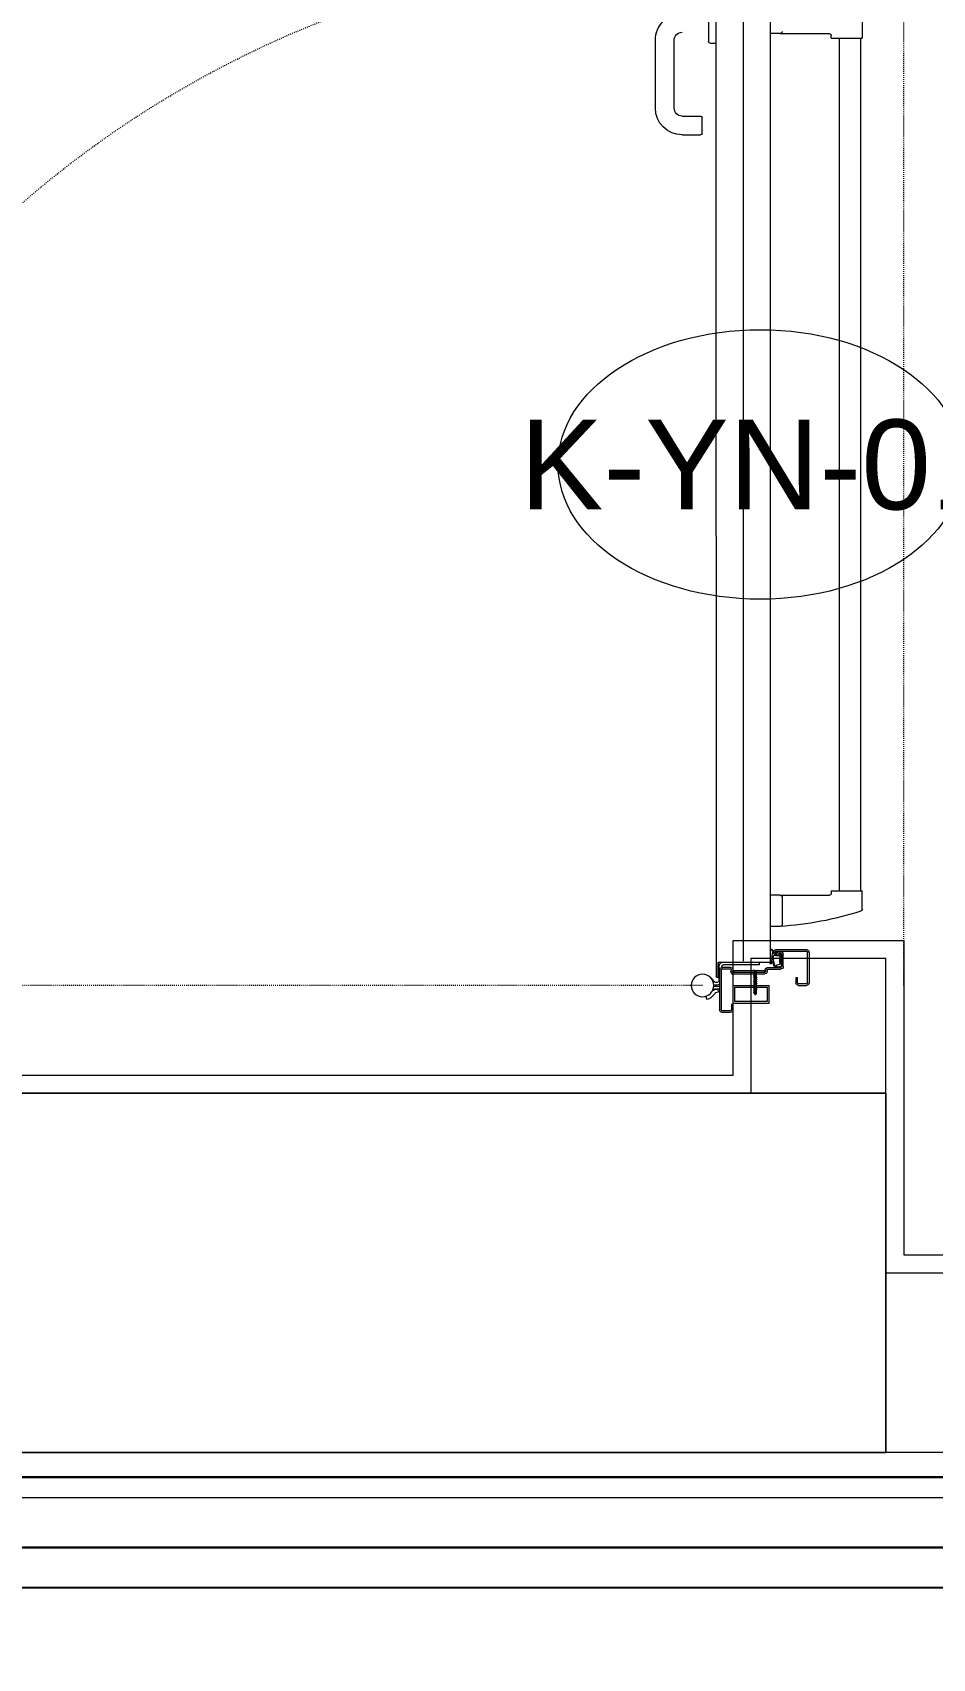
# Model space of a CAD drawing. Extents: x -3709 to 34975, y -230 to 8245.
# Drawn here: x 24300.9 to 24401, y 289.6 to 470.6 of the extents above; entities that cross this region are included whole.
import ezdxf
from ezdxf.enums import TextEntityAlignment as Align

# ---------------------------------------------------------------- set-up
doc = ezdxf.new("R2010")
doc.units = 0
doc.linetypes.add('DOT2', pattern=[0.125, 0, -0.125])
doc.layers.get('0').update_dxf_attribs({"color": 9, "lineweight": 9})
for name, color, linetype, lineweight in [('00', 9, 'Continuous', 9), ('01', 9, 'Continuous', 9), ('06D', 9, 'Continuous', 9), ('07', 9, 'Continuous', 9), ('10A', 9, 'Continuous', 9), ('14', 9, 'Continuous', 9), ('22', 8, 'Continuous', 9), ('33', 9, 'BATTING', 9)]:
    doc.layers.add(name, color=color, linetype=linetype, lineweight=lineweight)
doc.styles.add('Arial', font='arial.ttf', dxfattribs={"height": 2.5})
doc.linetypes.add('BATTING', pattern='A,0.0001,-0.1,[134,ltypeshp.shx,S=0.1,R=0,X=-0.1,Y=0],-0.2,[134,ltypeshp.shx,S=0.1,R=180,X=0.1,Y=0],-0.1', length=0.4001)

# ---------------------------------------------------------------- blocks, each defined once
blk = doc.blocks.new('p-yng-01')
at = {"ltscale": 2}
for p, q in [((10.49, 12.39), (12.53, 12.39)), ((12.53, 8.93), (12.53, 12.39)), ((12.53, 12.21), (107.47, 12.21)), ((109.51, 12.39), (107.47, 12.39)), ((107.47, 8.93), (107.47, 12.39)), ((12.53, 9.87), (107.47, 9.87)), ((12.04, 3.24), (12.04, 8.69)), ((12.53, 8.93), (12.28, 8.93)), ((107.47, 8.93), (107.72, 8.93)), ((107.96, 3.24), (107.96, 8.69)), ((8.57, 3.24), (8.57, 2.19)), ((8.82, 3.49), (11.79, 3.49)), ((12.04, 3.24), (12.04, 2.19)), ((107.96, 3.24), (107.96, 2.19)), ((106.87, -3.86), (106.87, -4.46)), ((107.12, -4.7), (111.21, -4.7)), ((96.69, -7.65), (96.69, -5.6)), ((96.84, -5.45), (98.63, -5.45)), ((98.78, -7.65), (98.78, -5.6)), ((99.68, -8.55), (107.22, -8.55)), ((99.68, -10.64), (107.22, -10.64))]:
    blk.add_line(p, q, dxfattribs=at)
at = {"linetype": 'Continuous'}
for p, q in [((2, 5.3), (2, 6.17)), ((2.18, 6.17), (2.18, 5.3)), ((5.68, 6.48), (2.31, 6.48)), ((2.31, 6.3), (5.68, 6.3)), ((5.81, 2.77), (5.81, 6.17)), ((5.99, 2.77), (5.99, 6.17)), ((2.31, 5.17), (2.9, 5.17)), ((2.9, 4.99), (2.31, 4.99)), ((2.9, 4.99), (2.9, 5.17)), ((3.82, 1.85), (3.82, 3.29)), ((4, 1.85), (4, 3.29)), ((4.01, 2.75), (4.08, 2.85)), ((4.04, 3.31), (4.18, 3.39)), ((4.12, 3.59), (5.45, 3.59)), ((5.45, 3.41), (4.12, 3.41)), ((4.12, 2.8), (4.29, 2.91)), ((4.29, 2.92), (4.36, 3.22)), ((4.65, 2.36), (4.41, 2.2)), ((4.46, 2.12), (4.83, 2.36)), ((4.47, 3.41), (5.1, 3.41)), ((4.59, -3.61), (4.59, 2.09)), ((4.69, 2.19), (52, 2.19)), ((5.33, 2.76), (5.34, 3.2)), ((5.35, 3.4), (5.56, 3.32)), ((5.45, 3.23), (5.45, 3.23)), ((5.55, 3.27), (5.46, 3.27)), ((5.58, 3.24), (5.46, 2.85)), ((5.75, 3.19), (5.63, 2.79)), ((5.77, 2.42), (5.98, 2.25)), ((5.78, 2.53), (6.04, 2.33)), ((52, 2.19), (115.31, 2.19)), ((1, 0.54), (0.95, 0.49)), ((1, 0.54), (0.95, 0.49)), ((1, 0.44), (0.95, 0.49)), ((1, 0.44), (0.95, 0.49)), ((1.12, 0.58), (1, 0.54)), ((1.12, 0.58), (1, 0.54)), ((1, 0.44), (1.12, 0.4)), ((1, 0.44), (1.12, 0.4)), ((1.11, 0.4), (1.18, 0.4)), ((1.11, 0.4), (1.18, 0.4)), ((3.27, 0.58), (1.12, 0.58)), ((1.12, 0.58), (1.12, 0.4)), ((3.27, 0.58), (1.12, 0.58)), ((1.12, 0.58), (1.12, 0.4)), ((3.16, 0.4), (1.12, 0.4)), ((3.16, 0.4), (1.12, 0.4)), ((1.14, 0.33), (1.33, 0.66)), ((1.14, 0.33), (1.33, 0.66)), ((1.14, 0.33), (1.16, 0.4)), ((1.14, 0.33), (1.16, 0.4)), ((1.15, 0.32), (1.34, 0.65)), ((1.15, 0.32), (1.34, 0.65)), ((1.2, 0.4), (1.27, 0.4)), ((1.2, 0.4), (1.27, 0.4)), ((1.29, 0.58), (1.21, 0.58)), ((1.29, 0.58), (1.21, 0.58)), ((1.23, 0.33), (1.42, 0.66)), ((1.23, 0.33), (1.42, 0.66)), ((1.23, 0.33), (1.25, 0.4)), ((1.23, 0.33), (1.25, 0.4)), ((1.24, 0.32), (1.43, 0.65)), ((1.24, 0.32), (1.43, 0.65)), ((1.29, 0.4), (1.36, 0.4)), ((1.29, 0.4), (1.36, 0.4)), ((1.38, 0.58), (1.3, 0.58)), ((1.38, 0.58), (1.3, 0.58)), ((1.31, 0.58), (1.32, 0.61)), ((1.31, 0.58), (1.32, 0.61)), ((1.32, 0.33), (1.51, 0.66)), ((1.32, 0.33), (1.51, 0.66)), ((1.32, 0.33), (1.34, 0.4)), ((1.32, 0.33), (1.34, 0.4)), ((1.33, 0.32), (1.52, 0.65)), ((1.33, 0.32), (1.52, 0.65)), ((1.38, 0.4), (1.45, 0.4)), ((1.38, 0.4), (1.45, 0.4)), ((1.47, 0.58), (1.39, 0.58)), ((1.47, 0.58), (1.39, 0.58)), ((1.4, 0.58), (1.41, 0.61)), ((1.4, 0.58), (1.41, 0.61)), ((1.41, 0.33), (1.6, 0.66)), ((1.41, 0.33), (1.6, 0.66)), ((1.41, 0.33), (1.6, 0.66)), ((1.41, 0.33), (1.6, 0.66)), ((1.41, 0.33), (1.43, 0.4)), ((1.41, 0.33), (1.43, 0.4)), ((1.41, 0.33), (1.43, 0.4)), ((1.41, 0.33), (1.43, 0.4)), ((1.42, 0.32), (1.61, 0.65)), ((1.42, 0.32), (1.61, 0.65)), ((1.42, 0.32), (1.61, 0.65)), ((1.42, 0.32), (1.61, 0.65)), ((1.47, 0.4), (1.54, 0.4)), ((1.47, 0.4), (1.54, 0.4)), ((1.47, 0.4), (1.54, 0.4)), ((1.47, 0.4), (1.54, 0.4)), ((1.56, 0.58), (1.48, 0.58)), ((1.56, 0.58), (1.48, 0.58)), ((1.49, 0.58), (1.5, 0.61)), ((1.49, 0.58), (1.5, 0.61)), ((1.5, 0.33), (1.69, 0.66)), ((1.5, 0.33), (1.69, 0.66)), ((1.5, 0.33), (1.52, 0.4)), ((1.5, 0.33), (1.52, 0.4)), ((1.51, 0.32), (1.7, 0.65)), ((1.51, 0.32), (1.7, 0.65)), ((1.56, 0.4), (1.63, 0.4)), ((1.56, 0.4), (1.63, 0.4)), ((1.65, 0.58), (1.57, 0.58)), ((1.65, 0.58), (1.57, 0.58)), ((1.58, 0.58), (1.59, 0.61)), ((1.58, 0.58), (1.59, 0.61)), ((1.58, 0.58), (1.59, 0.61)), ((1.58, 0.58), (1.59, 0.61)), ((1.59, 0.33), (1.78, 0.66)), ((1.59, 0.33), (1.78, 0.66)), ((1.59, 0.33), (1.61, 0.4)), ((1.59, 0.33), (1.61, 0.4)), ((1.6, 0.32), (1.79, 0.65)), ((1.6, 0.32), (1.79, 0.65)), ((1.65, 0.4), (1.72, 0.4)), ((1.65, 0.4), (1.72, 0.4)), ((1.74, 0.58), (1.66, 0.58)), ((1.74, 0.58), (1.66, 0.58)), ((1.67, 0.58), (1.68, 0.61)), ((1.67, 0.58), (1.68, 0.61)), ((1.68, 0.33), (1.87, 0.66)), ((1.68, 0.33), (1.87, 0.66)), ((1.68, 0.33), (1.7, 0.4)), ((1.68, 0.33), (1.7, 0.4)), ((1.69, 0.32), (1.88, 0.65)), ((1.69, 0.32), (1.88, 0.65)), ((1.74, 0.4), (1.81, 0.4)), ((1.74, 0.4), (1.81, 0.4)), ((1.83, 0.58), (1.75, 0.58)), ((1.83, 0.58), (1.75, 0.58)), ((1.76, 0.58), (1.77, 0.61)), ((1.76, 0.58), (1.77, 0.61)), ((1.77, 0.33), (1.96, 0.66)), ((1.77, 0.33), (1.96, 0.66)), ((1.77, 0.33), (1.79, 0.4)), ((1.77, 0.33), (1.79, 0.4)), ((1.78, 0.32), (1.97, 0.65)), ((1.78, 0.32), (1.97, 0.65)), ((1.83, 0.4), (1.9, 0.4)), ((1.83, 0.4), (1.9, 0.4)), ((1.92, 0.58), (1.84, 0.58)), ((1.92, 0.58), (1.84, 0.58)), ((1.85, 0.58), (1.86, 0.61)), ((1.85, 0.58), (1.86, 0.61)), ((1.86, 0.33), (2.05, 0.66)), ((1.86, 0.33), (2.05, 0.66)), ((1.86, 0.33), (1.88, 0.4)), ((1.86, 0.33), (1.88, 0.4)), ((1.87, 0.32), (2.06, 0.65)), ((1.87, 0.32), (2.06, 0.65)), ((1.92, 0.4), (1.99, 0.4)), ((1.92, 0.4), (1.99, 0.4)), ((2.01, 0.58), (1.93, 0.58)), ((2.01, 0.58), (1.93, 0.58)), ((1.94, 0.58), (1.95, 0.61)), ((1.94, 0.58), (1.95, 0.61)), ((1.95, 0.33), (2.14, 0.66)), ((1.95, 0.33), (2.14, 0.66)), ((1.95, 0.33), (1.97, 0.4)), ((1.95, 0.33), (1.97, 0.4)), ((1.96, 0.32), (2.15, 0.65)), ((1.96, 0.32), (2.15, 0.65)), ((2, -2), (2, 0.69)), ((2.01, 0.4), (2.08, 0.4)), ((2.01, 0.4), (2.08, 0.4)), ((2.1, 0.58), (2.02, 0.58)), ((2.1, 0.58), (2.02, 0.58)), ((2.03, 0.58), (2.04, 0.61)), ((2.03, 0.58), (2.04, 0.61)), ((2.04, 0.33), (2.23, 0.66)), ((2.04, 0.33), (2.23, 0.66)), ((2.04, 0.33), (2.06, 0.4)), ((2.04, 0.33), (2.06, 0.4)), ((2.05, 0.32), (2.24, 0.65)), ((2.05, 0.32), (2.24, 0.65)), ((2.1, 0.4), (2.17, 0.4)), ((2.1, 0.4), (2.17, 0.4)), ((2.19, 0.58), (2.11, 0.58)), ((2.19, 0.58), (2.11, 0.58)), ((2.12, 0.58), (2.13, 0.61)), ((2.12, 0.58), (2.13, 0.61)), ((2.13, 0.33), (2.32, 0.66)), ((2.13, 0.33), (2.32, 0.66)), ((2.13, 0.33), (2.15, 0.4)), ((2.13, 0.33), (2.15, 0.4)), ((2.14, 0.32), (2.33, 0.65)), ((2.14, 0.32), (2.33, 0.65)), ((2.19, 0.4), (2.26, 0.4)), ((2.19, 0.4), (2.26, 0.4)), ((2.28, 0.58), (2.2, 0.58)), ((2.28, 0.58), (2.2, 0.58)), ((2.21, 0.58), (2.22, 0.61)), ((2.21, 0.58), (2.22, 0.61)), ((2.22, 0.33), (2.41, 0.66)), ((2.22, 0.33), (2.41, 0.66)), ((2.22, 0.33), (2.24, 0.4)), ((2.22, 0.33), (2.24, 0.4)), ((2.23, 0.32), (2.42, 0.65)), ((2.23, 0.32), (2.42, 0.65)), ((2.28, 0.4), (2.35, 0.4)), ((2.28, 0.4), (2.35, 0.4)), ((2.37, 0.58), (2.29, 0.58)), ((2.37, 0.58), (2.29, 0.58)), ((2.3, 0.58), (2.31, 0.61)), ((2.3, 0.58), (2.31, 0.61)), ((2.31, 0.33), (2.5, 0.66)), ((2.31, 0.33), (2.5, 0.66)), ((2.31, 0.33), (2.33, 0.4)), ((2.31, 0.33), (2.33, 0.4)), ((2.32, 0.32), (2.51, 0.65)), ((2.32, 0.32), (2.51, 0.65)), ((2.37, 0.4), (2.44, 0.4)), ((2.37, 0.4), (2.44, 0.4)), ((2.46, 0.58), (2.38, 0.58)), ((2.46, 0.58), (2.38, 0.58)), ((2.39, 0.58), (2.4, 0.61)), ((2.39, 0.58), (2.4, 0.61)), ((2.4, 0.33), (2.59, 0.66)), ((2.4, 0.33), (2.59, 0.66)), ((2.4, 0.33), (2.59, 0.66)), ((2.4, 0.33), (2.59, 0.66)), ((2.4, 0.33), (2.42, 0.4)), ((2.4, 0.33), (2.42, 0.4)), ((2.4, 0.33), (2.42, 0.4)), ((2.4, 0.33), (2.42, 0.4)), ((2.41, 0.32), (2.6, 0.65)), ((2.41, 0.32), (2.6, 0.65)), ((2.41, 0.32), (2.6, 0.65)), ((2.41, 0.32), (2.6, 0.65)), ((2.46, 0.4), (2.53, 0.4)), ((2.46, 0.4), (2.56, 0.4)), ((2.46, 0.4), (2.53, 0.4)), ((2.46, 0.4), (2.56, 0.4)), ((2.55, 0.58), (2.47, 0.58)), ((2.55, 0.58), (2.47, 0.58)), ((2.48, 0.58), (2.49, 0.61)), ((2.48, 0.58), (2.49, 0.61)), ((2.49, 0.33), (2.68, 0.66)), ((2.49, 0.33), (2.68, 0.66)), ((2.49, 0.33), (2.51, 0.4)), ((2.49, 0.33), (2.51, 0.4)), ((2.5, 0.32), (2.69, 0.65)), ((2.5, 0.32), (2.69, 0.65)), ((2.55, 0.4), (2.62, 0.4)), ((2.55, 0.4), (2.62, 0.4)), ((2.64, 0.58), (2.56, 0.58)), ((2.6, 0.58), (2.56, 0.58)), ((2.64, 0.58), (2.56, 0.58)), ((2.6, 0.58), (2.56, 0.58)), ((2.6, 0.4), (2.56, 0.4)), ((2.6, 0.4), (2.56, 0.4)), ((2.57, 0.58), (2.58, 0.61)), ((2.57, 0.58), (2.58, 0.61)), ((2.57, 0.58), (2.58, 0.61)), ((2.57, 0.58), (2.58, 0.61)), ((2.58, 0.33), (2.77, 0.66)), ((2.58, 0.33), (2.77, 0.66)), ((2.58, 0.33), (2.6, 0.4)), ((2.58, 0.33), (2.6, 0.4)), ((2.59, 0.32), (2.78, 0.65)), ((2.59, 0.32), (2.78, 0.65)), ((2.64, 0.4), (2.71, 0.4)), ((2.73, 0.58), (2.65, 0.58)), ((2.66, 0.58), (2.67, 0.61)), ((2.67, 0.33), (2.86, 0.66)), ((2.67, 0.33), (2.69, 0.4)), ((2.68, 0.32), (2.87, 0.65)), ((2.73, 0.4), (2.8, 0.4)), ((2.82, 0.58), (2.74, 0.58)), ((2.75, 0.58), (2.76, 0.61)), ((2.76, 0.33), (2.95, 0.66)), ((2.76, 0.33), (2.78, 0.4)), ((2.77, 0.32), (2.96, 0.65)), ((2.82, 0.4), (2.89, 0.4)), ((2.91, 0.58), (2.83, 0.58)), ((2.84, 0.58), (2.85, 0.61)), ((2.85, 0.33), (3.04, 0.66)), ((2.85, 0.33), (2.87, 0.4)), ((2.86, 0.32), (3.05, 0.65)), ((2.91, 0.4), (2.98, 0.4)), ((3, 0.58), (2.92, 0.58)), ((2.93, 0.58), (2.94, 0.61)), ((2.94, 0.33), (3.13, 0.66)), ((2.94, 0.33), (2.96, 0.4)), ((2.95, 0.32), (3.14, 0.65)), ((3, 0.4), (3.07, 0.4)), ((3.09, 0.58), (3.01, 0.58)), ((3.02, 0.58), (3.03, 0.61)), ((3.03, 0.33), (3.22, 0.66)), ((3.03, 0.33), (3.05, 0.4)), ((3.04, 0.32), (3.23, 0.65)), ((3.09, 0.4), (3.16, 0.4)), ((3.18, 0.58), (3.1, 0.58)), ((3.11, 0.58), (3.12, 0.61)), ((3.12, 0.33), (3.31, 0.66)), ((3.12, 0.33), (3.14, 0.4)), ((3.13, 0.32), (3.32, 0.65)), ((3.18, 0.4), (3.25, 0.4)), ((3.27, 0.58), (3.19, 0.58)), ((3.2, 0.58), (3.21, 0.61)), ((3.21, 0.33), (3.4, 0.66)), ((3.21, 0.33), (3.23, 0.4)), ((3.22, 0.32), (3.41, 0.65)), ((3.27, 0.4), (3.34, 0.4)), ((3.36, 0.58), (3.28, 0.58)), ((3.29, 0.58), (3.3, 0.61)), ((3.3, -1.95), (3.3, 1.56)), ((3.3, 0.33), (3.49, 0.66)), ((3.3, 0.33), (3.32, 0.4)), ((3.31, 0.32), (3.5, 0.65)), ((3.36, 0.4), (3.43, 0.4)), ((3.45, 0.58), (3.37, 0.58)), ((3.38, 0.58), (3.39, 0.61)), ((3.39, 0.33), (3.58, 0.66)), ((3.39, 0.33), (3.41, 0.4)), ((3.4, 0.32), (3.59, 0.65)), ((3.45, 0.4), (3.55, 0.4)), ((3.54, 0.58), (3.46, 0.58)), ((3.47, 0.58), (3.48, 0.61)), ((3.48, -1.98), (3.48, 1.56)), ((3.68, 1.45), (3.48, 1.45)), ((3.59, 0.58), (3.55, 0.58)), ((3.59, 0.4), (3.55, 0.4)), ((3.56, 0.58), (3.57, 0.61)), ((3.59, 1.63), (3.62, 1.62)), ((3.65, 0.74), (3.59, 0.58)), ((3.65, 0.24), (3.59, 0.4)), ((3.68, 0.52), (3.64, 0.52)), ((3.68, 0.46), (3.64, 0.46)), ((3.7, 1.78), (3.67, 1.79)), ((3.68, -1.86), (3.68, 1.45)), ((3.68, 0.52), (3.68, 0.73)), ((3.68, 0.46), (3.68, 0.24)), ((4.3, 0.93), (4.59, 0.93)), ((4.3, 0.93), (4.3, -3.06)), ((-0.99, -2.3), (-0.99, -3.2)), ((-0.81, -2.3), (-0.81, -3.2)), ((-0.1, -2.18), (-0.69, -2.18)), ((3.7, -3.32), (-0.69, -3.32)), ((3.7, -3.5), (-0.69, -3.5)), ((-0.1, -2), (-0.1, -2.18)), ((1.23, -3.95), (1.3, -3.6)), ((1.3, -3.6), (1.59, -3.67)), ((1.59, -3.5), (1.59, -4.06)), ((1.89, -3.5), (1.89, -4.13)), ((2.7, -3.56), (2.62, -3.56)), ((4.4, -3.56), (2.7, -3.56)), ((3.3, -2.18), (3.3, -1.95)), ((3.3, -1.95), (3.3, -1.98)), ((3.3, -1.95), (3.3, -1.98)), ((3.48, -1.86), (3.68, -1.86)), ((3.59, -2.04), (3.62, -2.03)), ((3.7, -2.19), (3.67, -2.2)), ((3.82, -2.26), (3.82, -3.2)), ((4, -2.26), (4, -3.2)), ((4.1, -3.26), (4, -3.26)), ((4.4, -3.66), (4.4, -3.56)), ((0.79, -5.03), (0.44, -4.92)), ((1.59, -3.67), (1.49, -4.14)), ((2.84, -4.45), (2.42, -4.08)), ((2.9, -3.66), (2.9, -3.76)), ((2.9, -3.66), (4.54, -3.66)), ((52, -3.86), (3, -3.86)), ((52, -3.86), (117.3, -3.86))]:
    blk.add_line(p, q, dxfattribs=at)
at = {"linetype": 'DOT2'}
blk.add_line((2, -5.39), (2, -120.81), dxfattribs=at)
blk.add_lwpolyline([(2, 17), (118, 17)], dxfattribs=at)
at = {"linetype": 'Continuous'}
for points in [[(2, -2), (2, 2), (0, 2), (0, -2)], [(1.8, -1.8), (1.8, 1.8), (0.2, 1.8), (0.2, -1.8)]]:
    blk.add_lwpolyline(points, close=True, dxfattribs=at)
at = {"ltscale": 0.29}
blk.add_lwpolyline([(4.69, -0.83), (115.31, -0.84)], dxfattribs=at)
at = {"linetype": 'Continuous'}
blk.add_lwpolyline([(-0.69, -2), (-0.1, -2)], dxfattribs=at)
blk.add_circle((2, -5.39), 1.26, dxfattribs=at)
at = {"ltscale": 2}
for centre, radius, start, end in [((45.73, 0.95), 37.22, 162.3802, 176.4723), ((10.49, 12.15), 0.247, 90, 162.3802), ((12.28, 8.69), 0.247, 90, 180), ((107.72, 8.69), 0.247, 0, 90), ((8.82, 3.24), 0.247, 90, 180), ((11.79, 3.24), 0.247, 0, 90), ((108.21, 3.24), 0.247, 90, 180), ((107.12, -4.46), 0.249, 180, 270), ((96.84, -5.6), 0.15, 90, 180), ((98.63, -5.6), 0.15, 0, 90), ((99.68, -7.65), 2.99, 180, 270), ((99.68, -7.65), 0.898, 180, 270), ((107.22, -7.65), 2.99, 270, 0), ((107.22, -7.65), 0.898, 270, 0)]:
    blk.add_arc(centre, radius, start, end, dxfattribs=at)
at = {"linetype": 'Continuous'}
for centre, radius, start, end in [((2.31, 6.17), 0.309, 90, 180), ((2.31, 6.17), 0.13, 90, 180), ((5.68, 6.17), 0.309, 0, 90), ((5.68, 6.17), 0.309, 0, 90), ((5.68, 6.17), 0.13, 0, 90), ((5.68, 6.17), 0.13, 0, 90), ((2.31, 5.3), 0.309, 180, 270), ((2.31, 5.3), 0.13, 180, 270), ((3.56, 1.56), 0.259, 63.211, 180), ((3.74, 1.85), 0.259, 243.215, 0), ((3.74, 1.85), 0.0798, 243.2115, 0), ((4.12, 3.29), 0.299, 90, 180), ((4.12, 3.29), 0.12, 90, 180), ((4.03, 3.12), 0.0312, 100.8786, 243.4258), ((4.1, 2.71), 0.0959, 154.0369, 249.2134), ((4.1, 3.22), 0.157, 239.3013, 259.1148), ((4.13, 2.86), 0.133, 128.8627, 148.8778), ((4.03, 2.92), 0.0132, 148.8705, 187.3774), ((4.04, 2.92), 0.0264, 187.3783, 268.9641), ((4.06, 3.29), 0.0235, 121.8829, 242.3954), ((4.04, 3.23), 0.0871, 263.7597, 337.0285), ((4.05, 2.85), 0.049, 80.765, 103.2427), ((3.68, 2.57), 0.784, 57.2254, 62.3935), ((4.01, 3.04), 0.0905, 294.1976, 348.1638), ((4.06, 2.87), 0.0282, 333.7959, 80.7687), ((4.06, 3.03), 0.0377, 348.1661, 79.1104), ((5.9, 6.49), 4.28, 244.6875, 253.0507), ((4.09, 3.21), 0.0282, 337.0285, 57.2131), ((4.16, 2.77), 0.0479, 134.0198, 235.7455), ((4.92, 4.02), 1.51, 238.7149, 261.6894), ((4.25, 3.27), 0.141, 80.0177, 120.3968), ((4.77, 6.23), 2.87, 260.017, 279.9465), ((4.27, 2.93), 0.0188, 312.4272, 347.199), ((4.39, 3.22), 0.0358, 79.2474, 167.2037), ((4.44, 2.16), 0.0479, 122.6999, 302.6999), ((4.83, 5.51), 2.3, 259.2417, 281.0784), ((4.69, 2.09), 0.0998, 90, 180), ((4.64, 2.37), 0.0192, 302.623, 73.0521), ((5.05, 4.91), 2.41, 261.4527, 275.8288), ((4.85, 2.33), 0.0383, 85.2104, 122.7022), ((5.09, 5.19), 2.83, 265.2016, 282.9973), ((5.29, 3.26), 0.153, 69.1739, 99.9465), ((5.28, 3.2), 0.0575, 359.4411, 101.073), ((5.29, 2.59), 0.0767, 275.8292, 21.9624), ((5.74, 2.77), 0.403, 181.2939, 201.9637), ((5.46, 3.25), 0.0235, 90.7292, 220.5483), ((5.72, 2.77), 0.274, 162.8619, 0), ((5.45, 3.28), 0.309, 342.8599, 90), ((5.45, 3.28), 0.13, 342.8582, 90), ((5.32, 3.1), 0.183, 14.7185, 46.0603), ((6.28, 2.82), 0.796, 175.9723, 187.9232), ((5.59, 2.86), 0.108, 139.809, 171.2848), ((5.7, 2.74), 0.216, 188.6789, 284.0284), ((5.12, 3), 0.405, 353.3622, 21.0615), ((5.47, 2.96), 0.0518, 319.8052, 349.7927), ((5.55, 3.3), 0.0223, 269.4232, 71.2563), ((5.72, 2.77), 0.0948, 162.8632, 0), ((5.74, 2.38), 0.0479, 51.8479, 102.9919), ((5.76, 2.51), 0.0288, 52.198, 104.0165), ((6.01, 2.29), 0.0479, 232.201, 52.2001), ((0.94, 0.72), 0.235, 274.361, 322.1025), ((0.94, 0.72), 0.235, 274.361, 322.1025), ((0.94, 0.25), 0.235, 37.8975, 85.639), ((0.94, 0.25), 0.235, 37.8975, 85.639), ((1.15, 0.33), 0.00583, 150.3204, 330.3204), ((1.15, 0.33), 0.00583, 150.3204, 330.3204), ((1.24, 0.33), 0.00583, 150.3204, 330.3204), ((1.24, 0.33), 0.00583, 150.3204, 330.3204), ((1.33, 0.33), 0.00583, 150.3204, 330.3204), ((1.33, 0.33), 0.00583, 150.3204, 330.3204), ((1.34, 0.66), 0.00583, 330.3204, 150.3204), ((1.34, 0.66), 0.00583, 330.3204, 150.3204), ((1.42, 0.33), 0.00583, 150.3204, 330.3204), ((1.42, 0.33), 0.00583, 150.3204, 330.3204), ((1.42, 0.33), 0.00583, 150.3204, 330.3204), ((1.42, 0.33), 0.00583, 150.3204, 330.3204), ((1.43, 0.66), 0.00583, 330.3204, 150.3204), ((1.43, 0.66), 0.00583, 330.3204, 150.3204), ((1.51, 0.33), 0.00583, 150.3204, 330.3204), ((1.51, 0.33), 0.00583, 150.3204, 330.3204), ((1.51, 0.33), 0.00583, 150.3204, 330.3204), ((1.51, 0.33), 0.00583, 150.3204, 330.3204), ((1.52, 0.66), 0.00583, 330.3204, 150.3204), ((1.52, 0.66), 0.00583, 330.3204, 150.3204), ((1.6, 0.33), 0.00583, 150.3204, 330.3204), ((1.6, 0.33), 0.00583, 150.3204, 330.3204), ((1.61, 0.66), 0.00583, 330.3204, 150.3204), ((1.61, 0.66), 0.00583, 330.3204, 150.3204), ((1.61, 0.66), 0.00583, 330.3204, 150.3204), ((1.61, 0.66), 0.00583, 330.3204, 150.3204), ((1.69, 0.33), 0.00583, 150.3204, 330.3204), ((1.69, 0.33), 0.00583, 150.3204, 330.3204), ((1.7, 0.66), 0.00583, 330.3204, 150.3204), ((1.7, 0.66), 0.00583, 330.3204, 150.3204), ((1.78, 0.33), 0.00583, 150.3204, 330.3204), ((1.78, 0.33), 0.00583, 150.3204, 330.3204), ((1.79, 0.66), 0.00583, 330.3204, 150.3204), ((1.79, 0.66), 0.00583, 330.3204, 150.3204), ((1.87, 0.33), 0.00583, 150.3204, 330.3204), ((1.87, 0.33), 0.00583, 150.3204, 330.3204), ((1.88, 0.66), 0.00583, 330.3204, 150.3204), ((1.88, 0.66), 0.00583, 330.3204, 150.3204), ((1.96, 0.33), 0.00583, 150.3204, 330.3204), ((1.96, 0.33), 0.00583, 150.3204, 330.3204), ((1.97, 0.66), 0.00583, 330.3204, 150.3204), ((1.97, 0.66), 0.00583, 330.3204, 150.3204), ((2.05, 0.33), 0.00583, 150.3204, 330.3204), ((2.05, 0.33), 0.00583, 150.3204, 330.3204), ((2.06, 0.66), 0.00583, 330.3204, 150.3204), ((2.06, 0.66), 0.00583, 330.3204, 150.3204), ((2.14, 0.33), 0.00583, 150.3204, 330.3204), ((2.14, 0.33), 0.00583, 150.3204, 330.3204), ((2.15, 0.66), 0.00583, 330.3204, 150.3204), ((2.15, 0.66), 0.00583, 330.3204, 150.3204), ((2.23, 0.33), 0.00583, 150.3204, 330.3204), ((2.23, 0.33), 0.00583, 150.3204, 330.3204), ((2.24, 0.66), 0.00583, 330.3204, 150.3204), ((2.24, 0.66), 0.00583, 330.3204, 150.3204), ((2.32, 0.33), 0.00583, 150.3204, 330.3204), ((2.32, 0.33), 0.00583, 150.3204, 330.3204), ((2.33, 0.66), 0.00583, 330.3204, 150.3204), ((2.33, 0.66), 0.00583, 330.3204, 150.3204), ((2.41, 0.33), 0.00583, 150.3204, 330.3204), ((2.41, 0.33), 0.00583, 150.3204, 330.3204), ((2.41, 0.33), 0.00583, 150.3204, 330.3204), ((2.41, 0.33), 0.00583, 150.3204, 330.3204), ((2.42, 0.66), 0.00583, 330.3204, 150.3204), ((2.42, 0.66), 0.00583, 330.3204, 150.3204), ((2.5, 0.33), 0.00583, 150.3204, 330.3204), ((2.5, 0.33), 0.00583, 150.3204, 330.3204), ((2.51, 0.66), 0.00583, 330.3204, 150.3204), ((2.51, 0.66), 0.00583, 330.3204, 150.3204), ((2.59, 0.33), 0.00583, 150.3204, 330.3204), ((2.59, 0.33), 0.00583, 150.3204, 330.3204), ((2.6, 0.66), 0.00583, 330.3204, 150.3204), ((2.6, 0.66), 0.00583, 330.3204, 150.3204), ((2.6, 0.66), 0.00583, 330.3204, 150.3204), ((2.6, 0.66), 0.00583, 330.3204, 150.3204), ((2.68, 0.33), 0.00583, 150.3204, 330.3204), ((2.69, 0.66), 0.00583, 330.3204, 150.3204), ((2.77, 0.33), 0.00583, 150.3204, 330.3204), ((2.78, 0.66), 0.00583, 330.3204, 150.3204), ((2.86, 0.33), 0.00583, 150.3204, 330.3204), ((2.87, 0.66), 0.00583, 330.3204, 150.3204), ((2.95, 0.33), 0.00583, 150.3204, 330.3204), ((2.96, 0.66), 0.00583, 330.3204, 150.3204), ((3.04, 0.33), 0.00583, 150.3204, 330.3204), ((3.05, 0.66), 0.00583, 330.3204, 150.3204), ((3.13, 0.33), 0.00583, 150.3204, 330.3204), ((3.14, 0.66), 0.00583, 330.3204, 150.3204), ((3.22, 0.33), 0.00583, 150.3204, 330.3204), ((3.23, 0.66), 0.00583, 330.3204, 150.3204), ((3.31, 0.33), 0.00583, 150.3204, 330.3204), ((3.32, 0.66), 0.00583, 330.3204, 150.3204), ((3.4, 0.33), 0.00583, 150.3204, 330.3204), ((3.41, 0.66), 0.00583, 330.3204, 150.3204), ((3.56, 1.56), 0.0798, 63.202, 180), ((3.5, 0.66), 0.00583, 330.3204, 150.3204), ((3.59, 0.66), 0.00583, 330.3204, 150.3204), ((3.64, 0.49), 0.0291, 90, 270), ((3.66, 0.73), 0.015, 0, 150.0864), ((3.66, 0.24), 0.015, 209.9136, 0), ((-0.69, -2.3), 0.299, 90, 180), ((-0.69, -3.2), 0.299, 180, 270), ((-0.69, -2.3), 0.12, 90, 180), ((-0.69, -3.2), 0.12, 180, 270), ((2.62, -3.86), 0.599, 143.1286, 207.6333), ((2.62, -3.86), 0.299, 90, 228.3987), ((3, -3.66), 0.0998, 90, 180), ((3.56, -1.97), 0.259, 181.1025, 296.789), ((3.56, -1.97), 0.0798, 183.5852, 296.798), ((3.74, -2.26), 0.259, 0, 116.785), ((3.74, -2.26), 0.0798, 0, 116.7885), ((3.7, -3.2), 0.299, 270, 0), ((3.7, -3.2), 0.12, 270, 0), ((4.1, -3.06), 0.2, 270, 0), ((4.1, -3.06), 0.499, 270, 0), ((4.54, -3.61), 0.0499, 270, 0), ((2, -5.39), 1.63, 118.3166, 163.1721), ((1.2, -4.07), 0.297, 318.0259, 347.3911), ((1.39, -4.06), 0.2, 292.0474, 0), ((3, -3.76), 0.0998, 180, 270)]:
    blk.add_arc(centre, radius, start, end, dxfattribs=at)
at = {"linetype": 'DOT2'}
blk.add_arc((2, -5.39), 115.41, 269.9997, 0.8132, dxfattribs=at)
blk = doc.blocks.new('cephekompozit2.kat')
at = {"layer": '10A'}
blk.add_lwpolyline([(2332.85, 25955.52), (683.25, 25955.52), (683.25, 25960.02), (2332.85, 25960.02), (2332.85, 25955.52)], dxfattribs=at)
at = {"layer": '33', "ltscale": 0.2}
blk.add_lwpolyline([(3171.67, 25868.02), (2347.5, 25868.02), (2347.5, 25967.81), (687.5, 25967.81), (687.5, 27013.02), (687.37, 29553.02), (2347.5, 29553.02), (2347.5, 29653.02), (3181.67, 29653.02)], dxfattribs=at)
blk = doc.blocks.new('0_doorno')
blk.add_lwpolyline([(4.5, 0), (12.5, 0)])
blk.add_ellipse((0, 0), major_axis=(-4.5, 0), ratio=0.666667)
at = {"style": 'Arial'}
blk.add_attdef('YUKSEKLIK', text='', height=2, dxfattribs=at).set_placement((5, 5.9), align=Align.TOP_LEFT)
blk.add_attdef('GENISLIK', text='', height=2, dxfattribs=at).set_placement((5, -1.895), align=Align.BOTTOM_LEFT)
blk.add_attdef('KAPINO', text='', height=1.4, dxfattribs=at).set_placement((-0.019, -0.035), align=Align.MIDDLE)

msp = doc.modelspace()

# ---------------------------------------------------------------- linework, layer by layer
at = {"layer": '00'}
for points in [[(24395.84, 352.5), (24395.84, 367.5), (24380.84, 367.5), (24380.84, 352.5)], [(24445.84, 332.5), (24595.84, 332.5), (24595.84, 312.5), (24395.84, 312.5), (24395.84, 332.5), (24430.84, 332.5), (24430.84, 332.5), (24445.84, 332.5)]]:
    msp.add_lwpolyline(points, close=True, dxfattribs=at)
at = {"layer": '01'}
msp.add_lwpolyline([(24395.84, 662.5), (24395.84, 622.5), (23847.84, 622.5), (23845.84, 622.5), (23845.84, 354.5), (23845.84, 352.5), (24395.84, 352.5), (24395.84, 312.5), (23795.84, 312.5), (23795.84, 662.5)], dxfattribs=at)
msp.add_lwpolyline([(24395.84, 662.5), (23795.84, 662.5), (23795.84, 312.5), (24395.84, 312.5), (24395.84, 352.5), (23845.84, 352.5), (23845.84, 622.5), (24395.84, 622.5)], close=True, dxfattribs=at)
at = {"layer": '06D', "elevation": 29.1}
msp.add_lwpolyline([(26297.31, 3997.5), (25450.84, 3997.5), (25450.84, 3897.5), (23790.84, 3897.5), (23790.84, 307.5), (25450.84, 307.5), (25450.84, 207.5), (26295.54, 207.5)], dxfattribs=at)
at = {"layer": '14'}
msp.add_lwpolyline([(23847.84, 354.5), (24378.84, 354.5), (24378.84, 354.5), (24378.84, 354.5), (24378.84, 369.5), (24397.84, 369.5), (24397.84, 334.5), (24593.84, 334.5), (24593.84, 334.5), (24593.84, 334.5), (24593.84, 740.5), (24578.84, 740.5), (24578.84, 759.5), (24612.84, 759.5), (24612.84, 394.5), (24677.84, 394.5), (24677.84, 334.5), (25393.84, 334.5)], dxfattribs=at)

# ---------------------------------------------------------------- block references
for p in [(23106.14, -25658.02), (23106.14, -25658.12)]:
    msp.add_blockref('cephekompozit2.kat', p)
at = {"layer": '07', "xscale": -1, "rotation": 270}
msp.add_blockref('p-yng-01', (24380.84, 362.5), dxfattribs=at)
at = {"layer": '22'}
ref = msp.add_blockref('0_doorno', (24381.87, 422.5), dxfattribs=dict(at, xscale=5, yscale=5, zscale=5))
ref.add_attrib('KAPINO', 'K-YN-01', dxfattribs={"layer": '0', "height": 10, "style": 'Arial'}).set_placement((24381.87, 422.5), align=Align.MIDDLE)
ref.add_attrib('GENISLIK', '110', dxfattribs={"layer": '0', "height": 10, "style": 'Arial'}).set_placement((24405.52, 422.5), align=Align.BOTTOM_LEFT)
ref.add_attrib('YUKSEKLIK', '220', dxfattribs={"layer": '0', "height": 10, "style": 'Arial'}).set_placement((24406.64, 420), align=Align.TOP_LEFT)

doc.saveas('drawing.dxf')
